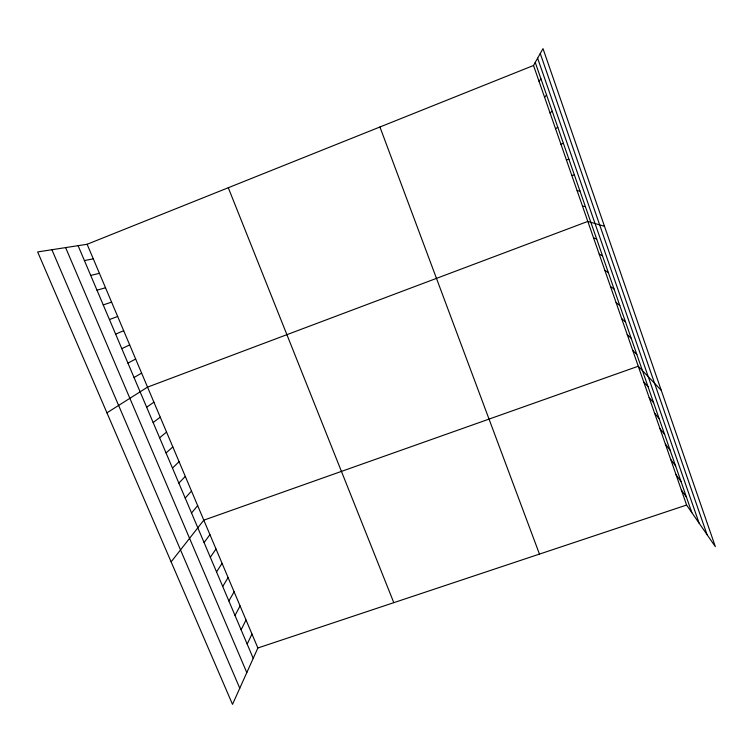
<?xml version="1.0" encoding="UTF-8"?>
<svg xmlns="http://www.w3.org/2000/svg" width="753" height="753" viewBox="0 0 753 753"><rect width="100%" height="100%" fill="white"/><g stroke="black" fill="none" stroke-linecap="round" stroke-linejoin="round"><path stroke-width="1.13" d="M87.122 244.273L257.874 647.985L232.508 704.366L37.65 251.935L87.122 244.273L533.519 65.483L543.007 48.634L715.35 546.669L686.595 505.037L533.519 65.483M247.172 644.097L251.973 634.035M241.101 629.781L246.043 620.02M235.002 615.408L240.094 605.939M228.874 600.969L234.108 591.802M222.719 586.474L228.103 577.598M216.544 571.904L222.069 563.338M210.332 557.267L216.007 549.003M539.063 81.399L540.918 78.754M204.091 542.574L209.927 534.621M171.138 561.87L203.809 520.163L638.252 366.231L661.256 390.336M191.535 512.972L197.672 505.64M544.579 97.241L546.565 95M185.21 498.072L191.507 491.06M178.856 483.097L185.304 476.414M172.475 468.065L179.082 461.702M166.065 452.958L172.832 446.915M550.067 113.006L552.194 111.171M159.627 437.775L166.554 432.071M153.151 422.527L160.248 417.162M146.656 407.213L153.913 402.177M555.535 128.697L557.794 127.266M106.945 412.832L147.541 387.127L587.82 221.41L604.49 226.305M134.043 377.498L141.62 373.111M127.935 363.097L135.662 359.04M121.798 348.648L129.685 344.902M560.976 144.322L563.366 143.286M115.633 334.125L123.68 330.718M109.449 319.545L117.656 316.458M257.874 647.985L686.595 505.037M103.236 304.899L111.604 302.141M96.986 290.187L105.524 287.768M566.397 159.881L568.91 159.231M90.718 275.419L99.415 273.33M84.421 260.576L93.287 258.834M571.791 175.364L574.435 175.11M577.156 190.782L579.932 190.914M582.502 206.124L585.401 206.642M593.533 237.807L596.696 239.096M599.219 254.128L602.513 255.822M604.875 270.374L608.302 272.464M610.504 286.535L614.053 289.02M616.105 302.631L619.785 305.502M621.677 318.641L625.489 321.898M627.23 334.577L631.165 338.21M632.755 350.437L636.822 354.456M643.721 381.94L648.032 386.694M649.171 397.584L653.604 402.704M654.592 413.143L659.139 418.63M659.986 428.636L664.654 434.49M665.36 444.063L670.142 450.266M670.707 459.415L675.61 465.966M676.025 474.691L681.041 481.6M681.324 489.902L686.454 497.149M51.901 249.732L239.774 688.214M65.624 247.605L246.805 672.598M78.096 245.676L253.215 658.338M228.291 187.732L393.8 602.664M379.936 127.003L539.459 554.095M540.259 53.519L707.067 534.677M537.623 58.197L699.095 523.128M535.242 62.433L691.838 512.633"/></g></svg>
